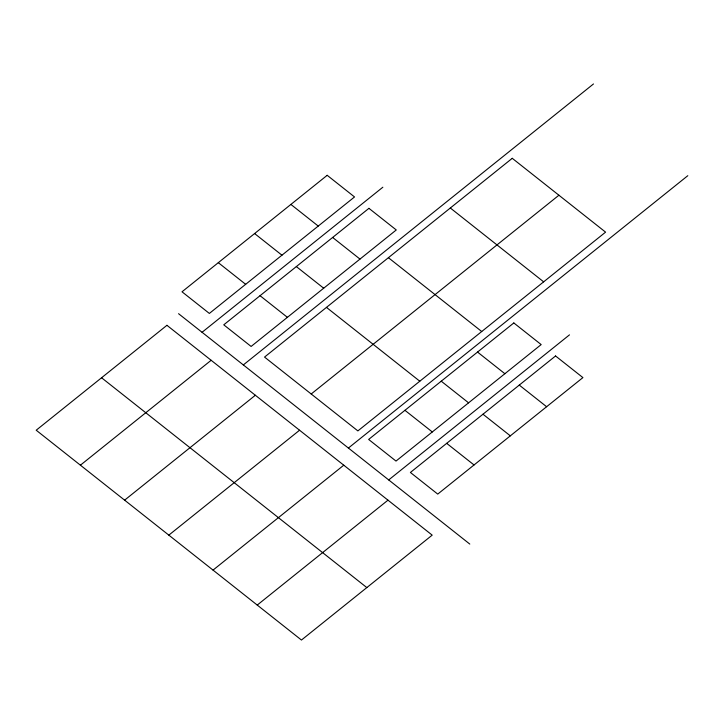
<?xml version="1.0" encoding="UTF-8"?>
<svg xmlns="http://www.w3.org/2000/svg" width="724" height="724" viewBox="0 0 724 724"><rect width="100%" height="100%" fill="white"/><g stroke="black" fill="none" stroke-linecap="round" stroke-linejoin="round"><path stroke-width="1.09" d="M202.059 332.289L382.851 187.217M80.409 465.188L211.146 360.281M243.327 364.932L593.481 83.957M124.618 500.157L255.355 395.25M311.202 393.992L558.919 195.227M168.828 535.136L299.564 430.228M348.398 448.047L687.8 175.697M213.037 570.105L343.773 465.197M388.697 479.931L569.489 334.859M257.246 605.074L387.983 500.166M450.328 208.005L543.652 281.835M388.399 257.699L481.722 331.52M290.894 204.43L318.243 226.069M332.633 237.454L359.982 259.083M477.532 352.072L504.881 373.711M519.271 385.096L546.62 406.725M254.604 233.553L281.953 255.192M296.342 266.577L323.691 288.206M441.242 381.195L468.591 402.834M482.98 414.219L510.329 435.848M326.47 307.392L419.793 381.213M218.313 262.676L245.662 284.315M260.052 295.7L287.401 317.329M404.942 410.318L432.291 431.947M446.69 443.341L474.039 464.971M178.557 313.691L469.786 544.068M101.568 377.765L366.824 587.589M327.185 175.308L182.014 291.799L209.363 313.438L354.534 196.946L327.185 175.308M166.936 325.311L36.2 430.219L301.456 640.043L432.192 535.136L166.936 325.311M368.932 208.331L223.761 324.823L251.11 346.452L396.272 229.96L368.932 208.331M512.248 158.312L264.541 357.086L357.873 430.907L605.581 232.142L512.248 158.312M513.823 322.949L368.652 439.441L396.001 461.07L541.172 344.588L513.823 322.949M555.561 355.973L410.399 472.464L437.739 494.094L582.911 377.602L555.561 355.973"/></g></svg>
